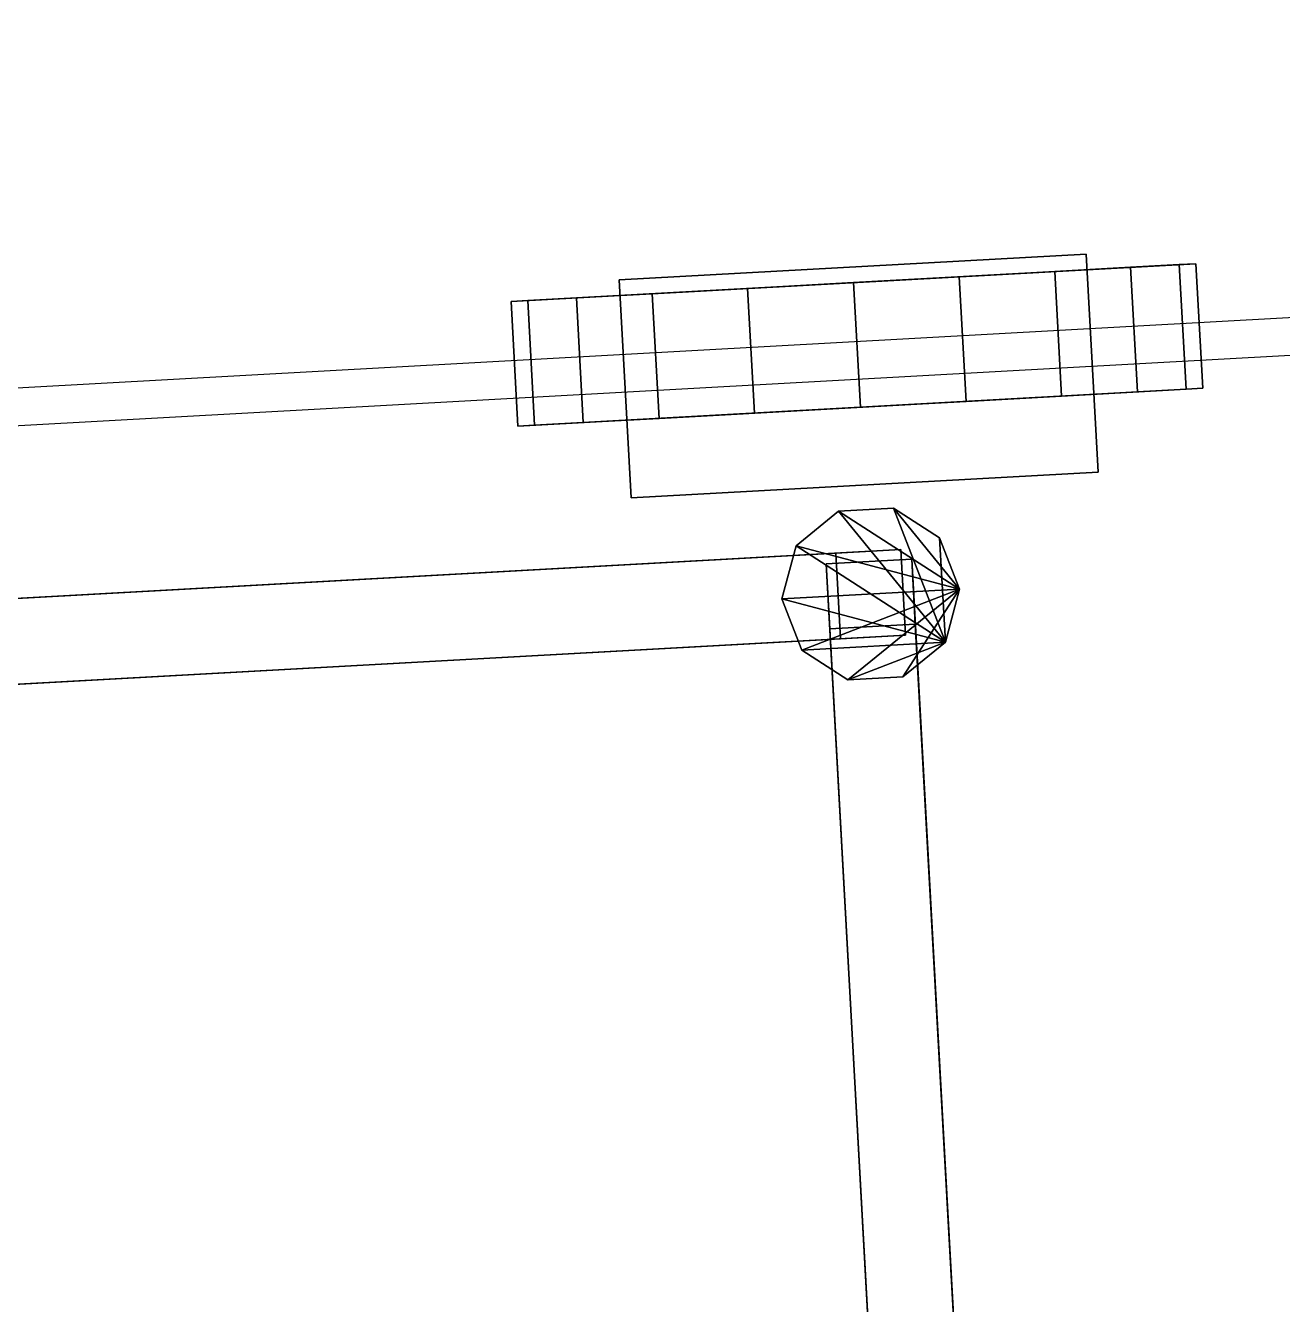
# Model space of a CAD drawing. Header units: millimetres. Extents: x -2005 to 6910, y -1718 to 7197.
# Drawn here: x 3608 to 4414, y 4181 to 5001 of the extents above; entities that cross this region are included whole.
import ezdxf

# ---------------------------------------------------------------- set-up
doc = ezdxf.new("R2010")
doc.units = ezdxf.units.MM
for name, color, linetype in [('embedded_beam_6', 7, 'Continuous'), ('embedded_beam_7', 7, 'Continuous'), ('fourth_floor_steel_deck', 7, 'Continuous'), ('retained_dish', 7, 'Continuous'), ('retained_OLO_antenna_0', 7, 'Continuous'), ('retained_roof_bracing', 7, 'Continuous'), ('retained_roof_mast_0', 7, 'Continuous'), ('roof_slab', 7, 'Continuous')]:
    doc.layers.add(name, color=color, linetype=linetype)

msp = doc.modelspace()

# ---------------------------------------------------------------- linework, layer by layer
at = {"layer": 'embedded_beam_6'}
msp.add_3dface([(-214.65, 3882.07, 24820), (4977.42, 4169.15, 24820), (4976.1, 4193.11, 24820), (-215.97, 3906.03, 24820)], dxfattribs=at)
at = {"layer": 'embedded_beam_7'}
msp.add_3dface([(-250.53, 4531.08, 24820), (4941.54, 4818.16, 24820), (4940.21, 4842.12, 24820), (-251.86, 4555.04, 24820)], dxfattribs=at)
at = {"layer": 'fourth_floor_steel_deck'}
msp.add_3dface([(-193.23, 3494.66, 20725), (4998.84, 3781.74, 20725), (4904.99, 5479.15, 20725), (-287.08, 5192.07, 20725)], dxfattribs=at)
at = {"layer": 'retained_dish'}
for points in [[(4359, 4848.04, 27400), (3930.42, 4824.35, 27332.02), (3919.67, 4823.75, 27400)], [(4359, 4848.04, 27400), (3919.67, 4823.75, 27400), (3930.42, 4824.35, 27467.98)], [(4359, 4848.04, 27400), (3961.62, 4826.07, 27270.69), (3930.42, 4824.35, 27332.02)], [(4359, 4848.04, 27400), (3930.42, 4824.35, 27467.98), (3961.62, 4826.07, 27529.31)], [(4359, 4848.04, 27400), (4010.22, 4828.76, 27222.02), (3961.62, 4826.07, 27270.69)], [(4359, 4848.04, 27400), (3961.62, 4826.07, 27529.31), (4010.22, 4828.76, 27577.98)], [(4359, 4848.04, 27400), (4071.46, 4832.14, 27190.77), (4010.22, 4828.76, 27222.02)], [(4359, 4848.04, 27400), (4010.22, 4828.76, 27577.98), (4071.46, 4832.14, 27609.23)], [(4359, 4848.04, 27400), (4139.34, 4835.9, 27180), (4071.46, 4832.14, 27190.77)], [(4359, 4848.04, 27400), (4071.46, 4832.14, 27609.23), (4139.34, 4835.9, 27620)], [(4359, 4848.04, 27400), (4207.22, 4839.65, 27190.77), (4139.34, 4835.9, 27180)], [(4359, 4848.04, 27400), (4139.34, 4835.9, 27620), (4207.22, 4839.65, 27609.23)], [(4359, 4848.04, 27400), (4268.45, 4843.04, 27222.02), (4207.22, 4839.65, 27190.77)], [(4359, 4848.04, 27400), (4207.22, 4839.65, 27609.23), (4268.45, 4843.04, 27577.98)], [(4359, 4848.04, 27400), (4317.05, 4845.72, 27270.69), (4268.45, 4843.04, 27222.02)], [(4359, 4848.04, 27400), (4268.45, 4843.04, 27577.98), (4317.05, 4845.72, 27529.31)], [(4359, 4848.04, 27400), (4348.25, 4847.45, 27332.02), (4317.05, 4845.72, 27270.69)], [(4359, 4848.04, 27400), (4317.05, 4845.72, 27529.31), (4348.25, 4847.45, 27467.98)], [(4352.67, 4767.57, 27332.02), (4321.46, 4765.85, 27270.69), (4317.05, 4845.72, 27270.69), (4348.25, 4847.45, 27332.02)], [(4321.46, 4765.85, 27529.31), (4352.67, 4767.57, 27467.98), (4348.25, 4847.45, 27467.98), (4317.05, 4845.72, 27529.31)], [(4363.42, 4768.16, 27400), (4352.67, 4767.57, 27332.02), (4348.25, 4847.45, 27332.02), (4359, 4848.04, 27400)], [(4352.67, 4767.57, 27467.98), (4363.42, 4768.16, 27400), (4359, 4848.04, 27400), (4348.25, 4847.45, 27467.98)], [(4211.63, 4759.77, 27190.77), (4143.75, 4756.02, 27180), (4139.34, 4835.9, 27180), (4207.22, 4839.65, 27190.77)], [(4143.75, 4756.02, 27620), (4211.63, 4759.77, 27609.23), (4207.22, 4839.65, 27609.23), (4139.34, 4835.9, 27620)], [(4272.87, 4763.16, 27222.02), (4211.63, 4759.77, 27190.77), (4207.22, 4839.65, 27190.77), (4268.45, 4843.04, 27222.02)], [(4211.63, 4759.77, 27609.23), (4272.87, 4763.16, 27577.98), (4268.45, 4843.04, 27577.98), (4207.22, 4839.65, 27609.23)], [(4321.46, 4765.85, 27270.69), (4272.87, 4763.16, 27222.02), (4268.45, 4843.04, 27222.02), (4317.05, 4845.72, 27270.69)], [(4272.87, 4763.16, 27577.98), (4321.46, 4765.85, 27529.31), (4317.05, 4845.72, 27529.31), (4268.45, 4843.04, 27577.98)], [(4075.87, 4752.27, 27190.77), (4014.64, 4748.88, 27222.02), (4010.22, 4828.76, 27222.02), (4071.46, 4832.14, 27190.77)], [(4014.64, 4748.88, 27577.98), (4075.87, 4752.27, 27609.23), (4071.46, 4832.14, 27609.23), (4010.22, 4828.76, 27577.98)], [(4143.75, 4756.02, 27180), (4075.87, 4752.27, 27190.77), (4071.46, 4832.14, 27190.77), (4139.34, 4835.9, 27180)], [(4075.87, 4752.27, 27609.23), (4143.75, 4756.02, 27620), (4139.34, 4835.9, 27620), (4071.46, 4832.14, 27609.23)], [(3934.84, 4744.47, 27332.02), (3924.09, 4743.87, 27400), (3919.67, 4823.75, 27400), (3930.42, 4824.35, 27332.02)], [(3924.09, 4743.87, 27400), (3934.84, 4744.47, 27467.98), (3930.42, 4824.35, 27467.98), (3919.67, 4823.75, 27400)], [(3966.04, 4746.19, 27270.69), (3934.84, 4744.47, 27332.02), (3930.42, 4824.35, 27332.02), (3961.62, 4826.07, 27270.69)], [(3934.84, 4744.47, 27467.98), (3966.04, 4746.19, 27529.31), (3961.62, 4826.07, 27529.31), (3930.42, 4824.35, 27467.98)], [(4014.64, 4748.88, 27222.02), (3966.04, 4746.19, 27270.69), (3961.62, 4826.07, 27270.69), (4010.22, 4828.76, 27222.02)], [(3966.04, 4746.19, 27529.31), (4014.64, 4748.88, 27577.98), (4010.22, 4828.76, 27577.98), (3961.62, 4826.07, 27529.31)], [(4352.67, 4767.57, 27467.98), (3934.84, 4744.47, 27467.98), (3924.09, 4743.87, 27400)], [(4352.67, 4767.57, 27467.98), (3924.09, 4743.87, 27400), (3934.84, 4744.47, 27332.02)], [(4352.67, 4767.57, 27467.98), (3966.04, 4746.19, 27529.31), (3934.84, 4744.47, 27467.98)], [(4352.67, 4767.57, 27467.98), (3934.84, 4744.47, 27332.02), (3966.04, 4746.19, 27270.69)], [(4352.67, 4767.57, 27467.98), (4014.64, 4748.88, 27577.98), (3966.04, 4746.19, 27529.31)], [(4352.67, 4767.57, 27467.98), (3966.04, 4746.19, 27270.69), (4014.64, 4748.88, 27222.02)], [(4352.67, 4767.57, 27467.98), (4075.87, 4752.27, 27609.23), (4014.64, 4748.88, 27577.98)], [(4352.67, 4767.57, 27467.98), (4014.64, 4748.88, 27222.02), (4075.87, 4752.27, 27190.77)], [(4352.67, 4767.57, 27467.98), (4143.75, 4756.02, 27620), (4075.87, 4752.27, 27609.23)], [(4352.67, 4767.57, 27467.98), (4075.87, 4752.27, 27190.77), (4143.75, 4756.02, 27180)], [(4352.67, 4767.57, 27467.98), (4211.63, 4759.77, 27609.23), (4143.75, 4756.02, 27620)], [(4352.67, 4767.57, 27467.98), (4143.75, 4756.02, 27180), (4211.63, 4759.77, 27190.77)], [(4352.67, 4767.57, 27467.98), (4272.87, 4763.16, 27577.98), (4211.63, 4759.77, 27609.23)], [(4352.67, 4767.57, 27467.98), (4211.63, 4759.77, 27190.77), (4272.87, 4763.16, 27222.02)], [(4352.67, 4767.57, 27467.98), (4321.46, 4765.85, 27529.31), (4272.87, 4763.16, 27577.98)], [(4352.67, 4767.57, 27467.98), (4272.87, 4763.16, 27222.02), (4321.46, 4765.85, 27270.69)], [(4352.67, 4767.57, 27467.98), (4321.46, 4765.85, 27270.69), (4352.67, 4767.57, 27332.02)], [(4352.67, 4767.57, 27467.98), (4352.67, 4767.57, 27332.02), (4363.42, 4768.16, 27400)]]:
    msp.add_3dface(points, dxfattribs=at)
at = {"layer": 'retained_OLO_antenna_0'}
for points in [[(3996.74, 4697.81, 26750), (3989.01, 4837.6, 26750), (4288.55, 4854.16, 26750), (4296.28, 4714.38, 26750)], [(3996.74, 4697.81, 28250), (4296.28, 4714.38, 28250), (4288.55, 4854.16, 28250), (3989.01, 4837.6, 28250)], [(4288.55, 4854.16, 26750), (3989.01, 4837.6, 26750), (3989.01, 4837.6, 28250), (4288.55, 4854.16, 28250)], [(4296.28, 4714.38, 26750), (4288.55, 4854.16, 26750), (4288.55, 4854.16, 28250), (4296.28, 4714.38, 28250)], [(3989.01, 4837.6, 26750), (3996.74, 4697.81, 26750), (3996.74, 4697.81, 28250), (3989.01, 4837.6, 28250)], [(3996.74, 4697.81, 26750), (4296.28, 4714.38, 26750), (4296.28, 4714.38, 28250), (3996.74, 4697.81, 28250)]]:
    msp.add_3dface(points, dxfattribs=at)
at = {"layer": 'retained_roof_bracing'}
for points in [[(2971.54, 4598.56, 25082.1), (2929.84, 4596.26, 25117.9), (4128.01, 4662.51, 26517.9), (4169.71, 4664.81, 26482.1)], [(2929.84, 4596.26, 25117.9), (2932.88, 4541.34, 25117.9), (4131.05, 4607.59, 26517.9), (4128.01, 4662.51, 26517.9)], [(2974.57, 4543.65, 25082.1), (2971.54, 4598.56, 25082.1), (4169.71, 4664.81, 26482.1), (4172.74, 4609.9, 26482.1)], [(4124.07, 4613.84, 26517.9), (4178.99, 4616.87, 26517.9), (4176.68, 4658.57, 26482.1), (4121.77, 4655.53, 26482.1)], [(4242.93, 3460.4, 25082.1), (4188.02, 3457.36, 25082.1), (4121.77, 4655.53, 26482.1), (4176.68, 4658.57, 26482.1)], [(4128.01, 4662.51, 26517.9), (4131.05, 4607.59, 26517.9), (4172.74, 4609.9, 26482.1), (4169.71, 4664.81, 26482.1)], [(4245.24, 3418.7, 25117.9), (4242.93, 3460.4, 25082.1), (4176.68, 4658.57, 26482.1), (4178.99, 4616.87, 26517.9)], [(4188.02, 3457.36, 25082.1), (4190.32, 3415.67, 25117.9), (4124.07, 4613.84, 26517.9), (4121.77, 4655.53, 26482.1)], [(4190.32, 3415.67, 25117.9), (4245.24, 3418.7, 25117.9), (4178.99, 4616.87, 26517.9), (4124.07, 4613.84, 26517.9)], [(2932.88, 4541.34, 25117.9), (2974.57, 4543.65, 25082.1), (4172.74, 4609.9, 26482.1), (4131.05, 4607.59, 26517.9)]]:
    msp.add_3dface(points, dxfattribs=at)
at = {"layer": 'retained_roof_mast_0'}
for points in [[(4198.27, 4605.3, 25000), (4129.8, 4689.36, 25000), (4164.97, 4691.3, 25000)], [(4207.29, 4639.35, 28300), (4164.97, 4691.3, 28300), (4129.8, 4689.36, 28300)], [(4164.97, 4691.3, 25000), (4129.8, 4689.36, 25000), (4129.8, 4689.36, 28300), (4164.97, 4691.3, 28300)], [(4198.27, 4605.3, 25000), (4164.97, 4691.3, 25000), (4194.57, 4672.2, 25000)], [(4207.29, 4639.35, 28300), (4194.57, 4672.2, 28300), (4164.97, 4691.3, 28300)], [(4194.57, 4672.2, 25000), (4164.97, 4691.3, 25000), (4164.97, 4691.3, 28300), (4194.57, 4672.2, 28300)], [(4198.27, 4605.3, 25000), (4102.48, 4667.11, 25000), (4129.8, 4689.36, 25000)], [(4207.29, 4639.35, 28300), (4129.8, 4689.36, 28300), (4102.48, 4667.11, 28300)], [(4129.8, 4689.36, 25000), (4102.48, 4667.11, 25000), (4102.48, 4667.11, 28300), (4129.8, 4689.36, 28300)], [(4198.27, 4605.3, 25000), (4093.46, 4633.06, 25000), (4102.48, 4667.11, 25000)], [(4207.29, 4639.35, 28300), (4102.48, 4667.11, 28300), (4093.46, 4633.06, 28300)], [(4102.48, 4667.11, 25000), (4093.46, 4633.06, 25000), (4093.46, 4633.06, 28300), (4102.48, 4667.11, 28300)], [(4198.27, 4605.3, 25000), (4194.57, 4672.2, 25000), (4207.29, 4639.35, 25000)], [(4207.29, 4639.35, 25000), (4194.57, 4672.2, 25000), (4194.57, 4672.2, 28300), (4207.29, 4639.35, 28300)], [(4207.29, 4639.35, 28300), (4093.46, 4633.06, 28300), (4106.18, 4600.2, 28300)], [(4207.29, 4639.35, 28300), (4106.18, 4600.2, 28300), (4135.78, 4581.1, 28300)], [(4207.29, 4639.35, 28300), (4135.78, 4581.1, 28300), (4170.96, 4583.05, 28300)], [(4207.29, 4639.35, 28300), (4170.96, 4583.05, 28300), (4198.27, 4605.3, 28300)], [(4198.27, 4605.3, 25000), (4207.29, 4639.35, 25000), (4207.29, 4639.35, 28300), (4198.27, 4605.3, 28300)], [(4198.27, 4605.3, 25000), (4106.18, 4600.2, 25000), (4093.46, 4633.06, 25000)], [(4093.46, 4633.06, 25000), (4106.18, 4600.2, 25000), (4106.18, 4600.2, 28300), (4093.46, 4633.06, 28300)], [(4198.27, 4605.3, 25000), (4135.78, 4581.1, 25000), (4106.18, 4600.2, 25000)], [(4198.27, 4605.3, 25000), (4170.96, 4583.05, 25000), (4135.78, 4581.1, 25000)], [(4170.96, 4583.05, 25000), (4198.27, 4605.3, 25000), (4198.27, 4605.3, 28300), (4170.96, 4583.05, 28300)], [(4106.18, 4600.2, 25000), (4135.78, 4581.1, 25000), (4135.78, 4581.1, 28300), (4106.18, 4600.2, 28300)], [(4135.78, 4581.1, 25000), (4170.96, 4583.05, 25000), (4170.96, 4583.05, 28300), (4135.78, 4581.1, 28300)]]:
    msp.add_3dface(points, dxfattribs=at)
at = {"layer": 'roof_slab'}
for points in [[(-176.66, 3195.12, 24825), (-287.08, 5192.07, 24825), (4904.99, 5479.15, 24825), (5015.41, 3482.2, 24825)], [(-176.66, 3195.12, 25000), (5015.41, 3482.2, 25000), (4904.99, 5479.15, 25000), (-287.08, 5192.07, 25000)]]:
    msp.add_3dface(points, dxfattribs=at)

doc.saveas('drawing.dxf')
